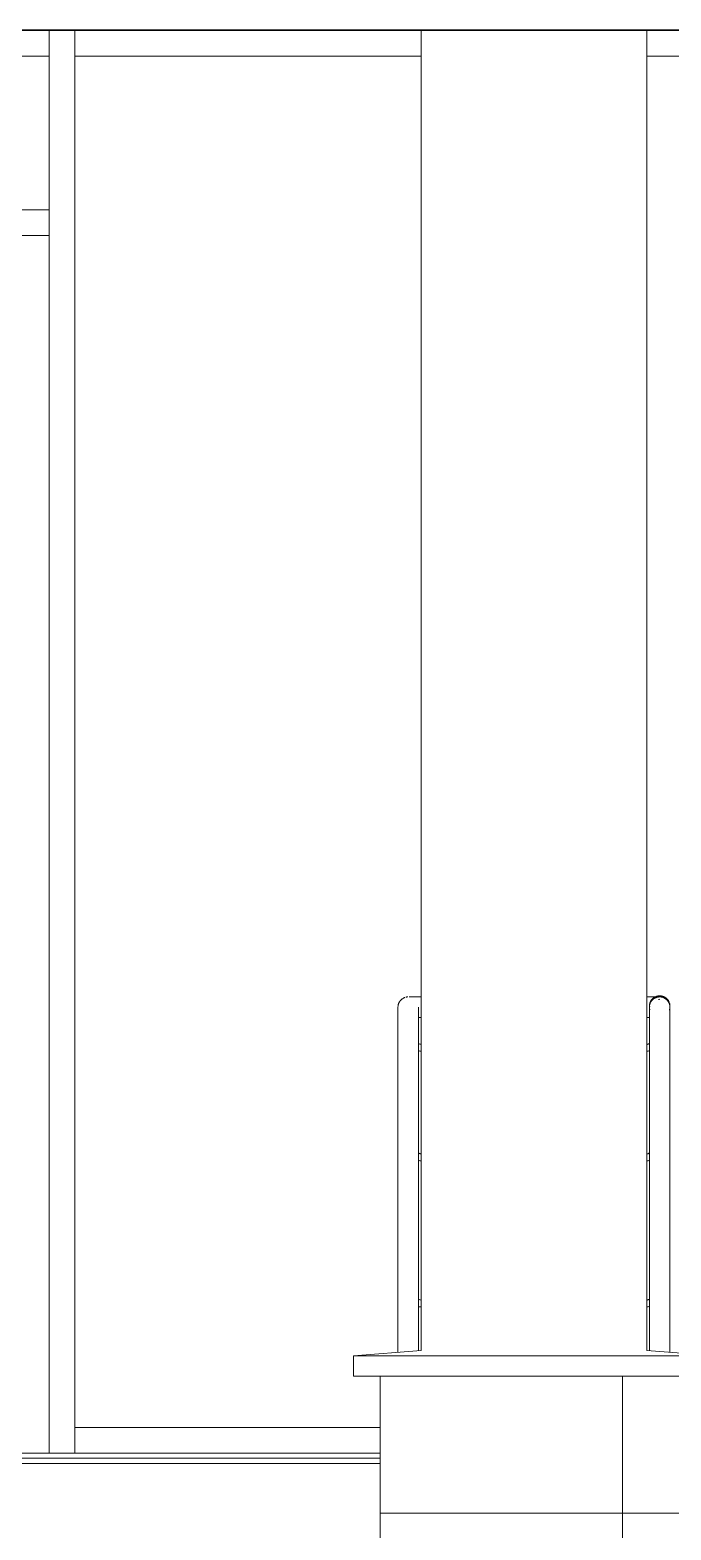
# Model space of a CAD drawing. Header units: millimetres. Extents: x -515342 to 330399, y -224905 to 507333.
# Drawn here: x 275001 to 276250, y 1918 to 4844 of the extents above; entities that cross this region are included whole.
import ezdxf

# ---------------------------------------------------------------- set-up
doc = ezdxf.new("R2010")
doc.units = ezdxf.units.MM
doc.layers.get('0').update_dxf_attribs({"lineweight": 0})
for name, color, linetype, lineweight in [('Витраж', 7, 'Continuous', 0), ('Лестницы', 7, 'Continuous', 0), ('Ограждение', 7, 'Continuous', 0), ('Отметки', 7, 'Continuous', 0), ('Панели витража', 7, 'Continuous', 0), ('Перекрытие', 7, 'Continuous', 0), ('Стены внутренние', 7, 'Continuous', 0), ('Стены штриховка поверхности', 7, 'Continuous', 0)]:
    doc.layers.add(name, color=color, linetype=linetype, lineweight=lineweight)
pattern_1 = [(0, (52955.5, 150), (0, 600), []), (90, (52955.5, 150), (-600, 4e-14), [])]
pattern_2 = [(236.31, (995.8, 1244.6), (-1777.9963, -3556.002), [641.067, -5769.603]), (236.31, (1031.34, 1137.9), (-1777.9963, -3556.002), [384.64, -6026.03]), (236.31, (818, 1137.9), (-1777.9963, -3556.002), [384.64, -6026.03])]

# ---------------------------------------------------------------- blocks, each defined once
blk = doc.blocks.new('Системная панель - АР_ПанельВитража_Cтеклопакет_Двухкамерный_36 мм-10100133-О_АР_Эскиз_Фасад 1-12 копия 1')
at = {"layer": 'Панели витража'}
h = blk.add_hatch(dxfattribs=at)
h.set_pattern_fill('FP_1', color=256, style=0, pattern_type=2)
h.set_pattern_definition(pattern_2)
h.paths.add_polyline_path([(52425, 887.3), (52428.1, 886.4), (52428.1, 884.9), (52426.1, 886.4)])
h.paths.add_polyline_path([(51765, 50), (52360, 50), (52360, 150), (52308, 150), (52308, 189.8), (52395, 196.8), (52396.1, 874.3), (52397.7, 878.7), (52400.9, 882.8), (52405, 887.3), (52407.5, 887.3), (52409.8, 889.3), (52413.4, 889.2), (52415, 890), (52421, 888.6), (52422.7, 887.3), (52425.7, 886.4), (52433.7, 875.2), (52431.9, 880.6), (52430.7, 883.4), (52429.8, 884.9), (52425.5, 887.5), (52425, 889), (52440, 890), (52440, 2725), (51765, 2725), (51765, 196.4)])
h.paths.add_polyline_path([(52435, 200), (52440, 200.4), (52440, 286.1), (52435, 286.3), (52435, 200)])
h.paths.add_polyline_path([(52440, 299.2), (52440, 571.1), (52435, 571.3), (52435, 300.6), (52439.2, 299.5)])
h.paths.add_polyline_path([(52440, 584.2), (52440, 784.9), (52435, 785), (52435, 585.6), (52439.2, 584.5)])
h.paths.add_polyline_path([(52440, 798), (52439.4, 850.1), (52435, 850), (52435, 799.3), (52439.2, 798.2)])
blk = doc.blocks.new('Прямоугольный импост - АР_Импост_50х140 _горизонтальный импост витража_-10100109-О_АР_Эскиз_Фасад 1-12 копия 1')
at = {"layer": 'Витраж'}
for p in [(51765, 0), (52360, 50)]:
    blk.add_line(p, (51765, 50), dxfattribs=at)
blk = doc.blocks.new('Прямоугольный импост - АР_Импост_50х160 _вертикальный импост витража_-9630963-О_АР_Эскиз_Фасад 1-12 копия 1')
at = {"layer": 'Витраж'}
for p, q in [((49935, 1150), (49935, 0)), ((49985, 0), (49985, 1150))]:
    blk.add_line(p, q, dxfattribs=at)
blk = doc.blocks.new('Системная панель - АР_ПанельВитража_Cтеклопакет_Двухкамерный_36 мм-10100165-О_АР_Эскиз_Фасад 1-12 копия 1')
at = {"layer": 'Панели витража'}
h = blk.add_hatch(dxfattribs=at)
h.set_pattern_fill('FP_1', color=256, style=0, pattern_type=2)
h.set_pattern_definition(pattern_2)
h.paths.add_polyline_path([(50851.4, 2425), (51715, 2425), (51715, 2725), (49985, 2725), (49985, 2425), (50795.1, 2425)])
blk = doc.blocks.new('Прямоугольный импост - АР_Импост_50х140 _горизонтальный импост витража_-10100143-О_АР_Эскиз_Фасад 1-12 копия 1')
at = {"layer": 'Витраж'}
for p, q in [((49985, 2375), (49985, 2425)), ((51715, 2425), (49985, 2425)), ((51715, 2425), (51715, 2375)), ((49985, 2375), (51715, 2375))]:
    blk.add_line(p, q, dxfattribs=at)
blk = doc.blocks.new('Прямоугольный импост - АР_Импост_50х160 _вертикальный импост витража_-10100017-О_АР_Эскиз_Фасад 1-12 копия 1')
at = {"layer": 'Витраж'}
for p, q in [((49935, 2750), (49935, 2400)), ((49985, 2400), (49985, 2750))]:
    blk.add_line(p, q, dxfattribs=at)
blk = doc.blocks.new('Прямоугольный импост - АР_Импост_50х160 _вертикальный импост витража_-9630967-О_АР_Эскиз_Фасад 1-12 копия 1')
at = {"layer": 'Витраж'}
for p, q in [((49935, 2400), (49935, 1150)), ((49985, 1150), (49985, 2400))]:
    blk.add_line(p, q, dxfattribs=at)
blk = doc.blocks.new('Ограждение - АР_Ограждение_Ограничение_D40-V134-О_АР_Эскиз_Фасад 1-12 копия 1')
at = {"layer": 'Ограждение', "flags": 128}
for points in [[(52905, 890), (52904.2, 890), (52903.4, 889.9), (52902.6, 889.9), (52901.8, 889.7), (52901, 889.6), (52900.2, 889.4), (52899.5, 889.2), (52898.7, 889), (52898, 888.7), (52897.2, 888.4), (52896.5, 888.1), (52895.8, 887.7), (52895.1, 887.4), (52894.4, 886.9), (52893.7, 886.5), (52893.1, 886), (52892.4, 885.6), (52891.8, 885), (52891.2, 884.5), (52890.7, 883.9), (52890.1, 883.3), (52889.6, 882.7), (52889.1, 882.1), (52888.6, 881.5), (52888.2, 880.8), (52887.8, 880.1), (52887.4, 879.4), (52887, 878.7), (52886.7, 878), (52886.4, 877.2), (52886.1, 876.5), (52885.8, 875.7), (52885.6, 875), (52885.4, 874.2), (52885.3, 873.4), (52885.2, 872.6), (52885.1, 871.8), (52885, 871), (52885, 870.2), (52885, 869.4), (52885, 868.6), (52885.1, 867.8), (52885.2, 867), (52885.4, 866.2), (52885.5, 865.5), (52885.7, 864.7)], [(52924.2, 864.3), (52924.4, 865), (52924.6, 865.8), (52924.7, 866.6), (52924.8, 867.4), (52924.9, 868.2), (52925, 869), (52925, 869.8), (52925, 870.6), (52925, 871.4), (52924.9, 872.2), (52924.8, 873), (52924.6, 873.8), (52924.5, 874.5), (52924.3, 875.3), (52924.1, 876.1), (52923.8, 876.8), (52923.5, 877.6), (52923.2, 878.3), (52922.8, 879), (52922.5, 879.7), (52922.1, 880.4), (52921.6, 881.1), (52921.2, 881.8), (52920.7, 882.4), (52920.2, 883), (52919.6, 883.6), (52919.1, 884.2), (52918.5, 884.7), (52917.9, 885.3), (52917.3, 885.8), (52916.6, 886.3), (52916, 886.7), (52915.3, 887.1), (52914.6, 887.5), (52913.9, 887.9), (52913.2, 888.2), (52912.4, 888.6), (52911.7, 888.8), (52910.9, 889.1), (52910.2, 889.3), (52909.4, 889.5), (52908.6, 889.7), (52907.8, 889.8), (52907, 889.9), (52906.2, 890), (52905.4, 890), (52905, 890)]]:
    blk.add_lwpolyline(points, dxfattribs=at)
at = {"layer": 'Ограждение'}
for start, end in [(131.2241, 139.4056), (90, 100.5516), (78.3788, 90), (36.708, 52.2145), (175.131, 180), (0, 4.1833)]:
    blk.add_arc((52905, 870), 20, start, end, dxfattribs=at)
blk = doc.blocks.new('Ограждение - АР_Ограждение_Ограничение_D40-V135-О_АР_Эскиз_Фасад 1-12 копия 1')
at = {"layer": 'Ограждение', "flags": 128}
for points in [[(52905, 891.9), (52904.3, 891.9), (52903.6, 891.9), (52902.8, 891.8), (52902.1, 891.7), (52901.4, 891.6), (52900.7, 891.5), (52900, 891.3), (52899.3, 891.1), (52898.6, 890.9), (52897.9, 890.6), (52897.2, 890.3), (52896.5, 890), (52895.8, 889.7), (52895.1, 889.3), (52894.5, 888.9), (52893.8, 888.5), (52893.2, 888.1), (52892.6, 887.6), (52892, 887.1), (52891.4, 886.6), (52890.8, 886), (52890.2, 885.4), (52889.7, 884.8), (52889.2, 884.2), (52888.7, 883.5), (52888.2, 882.8), (52887.8, 882.1), (52887.4, 881.4), (52887, 880.6), (52886.6, 879.8), (52886.3, 879), (52886, 878.2), (52885.8, 877.4), (52885.5, 876.5), (52885.4, 875.7), (52885.2, 874.8), (52885.1, 873.9), (52885, 873.1), (52885, 872.2), (52885, 871.9)], [(52925, 871.9), (52925, 872.8), (52924.9, 873.7), (52924.8, 874.6), (52924.7, 875.5), (52924.5, 876.3), (52924.3, 877.2), (52924.1, 878), (52923.8, 878.8), (52923.5, 879.6), (52923.1, 880.4), (52922.7, 881.2), (52922.3, 881.9), (52921.9, 882.6), (52921.4, 883.3), (52920.9, 884), (52920.4, 884.7), (52919.9, 885.3), (52919.3, 885.9), (52918.8, 886.4), (52918.2, 887), (52917.6, 887.5), (52917, 888), (52916.3, 888.4), (52915.7, 888.8), (52915, 889.2), (52914.4, 889.6), (52913.7, 889.9), (52913, 890.3), (52912.3, 890.5), (52911.6, 890.8), (52910.9, 891), (52910.2, 891.2), (52909.5, 891.4), (52908.8, 891.6), (52908.1, 891.7), (52907.4, 891.8), (52906.6, 891.9), (52905.9, 891.9), (52905.2, 891.9), (52905, 891.9)]]:
    blk.add_lwpolyline(points, dxfattribs=at)
at = {"layer": 'Ограждение'}
for start_param, end_param in [(2.185424, 2.506886), (1.570796, 1.756864), (1.378872, 1.570796), (0.64712, 0.935127), (2.947364, 3.213305), (6.211473, 6.44349)]:
    blk.add_ellipse((52905, 871.9), major_axis=(20, 0), ratio=0.903278, start_param=start_param, end_param=end_param, dxfattribs=at)
blk = doc.blocks.new('Ограждение - АР_Ограждение_Балясина_D40_900-V136-О_АР_Эскиз_Фасад 1-12 копия 1')
at = {"layer": 'Ограждение', "flags": 128}
for points in [[(52434.8, 799), (52435.7, 798.6), (52436.5, 798.3), (52437.4, 797.9), (52438.3, 797.6), (52439.2, 797.4), (52440.1, 797.2)], [(52439.2, 783.8), (52437.7, 784.1), (52436.3, 784.4), (52434.9, 784.7)]]:
    blk.add_lwpolyline(points, dxfattribs=at)
blk = doc.blocks.new('Ограждение - АР_Ограждение_Балясина_D40_900-10240718-О_АР_Эскиз_Фасад 1-12 копия 1')
at = {"layer": 'Ограждение', "flags": 128}
for points in [[(52434.8, 585.2), (52435.7, 584.9), (52436.5, 584.5), (52437.4, 584.2), (52438.3, 583.9), (52439.2, 583.6), (52440.1, 583.4)], [(52439.2, 570.1), (52437.7, 570.3), (52436.3, 570.6), (52435, 571)]]:
    blk.add_lwpolyline(points, dxfattribs=at)
blk = doc.blocks.new('Ограждение - АР_Ограждение_Балясина_D40_900-V137-О_АР_Эскиз_Фасад 1-12 копия 1')
at = {"layer": 'Ограждение', "flags": 128}
for points in [[(52879.6, 298.4), (52880.5, 298.6), (52881.4, 298.8), (52882.3, 299.1), (52883.2, 299.4), (52884.1, 299.8), (52884.9, 300.1)], [(52884.1, 285.7), (52882.7, 285.4), (52881.2, 285.1), (52880, 284.9)]]:
    blk.add_lwpolyline(points, dxfattribs=at)
blk = doc.blocks.new('Ограждение - АР_Ограждение_Балясина_D40_900-V138-О_АР_Эскиз_Фасад 1-12 копия 1')
at = {"layer": 'Ограждение', "flags": 128}
for points in [[(52879.6, 797.1), (52880.5, 797.3), (52881.4, 797.6), (52882.3, 797.9), (52883.2, 798.2), (52884.1, 798.5), (52884.9, 798.9)], [(52884.1, 784.5), (52882.7, 784.1), (52881.2, 783.9), (52880, 783.7)]]:
    blk.add_lwpolyline(points, dxfattribs=at)
blk = doc.blocks.new('Ограждение - Ограждение-9707916-О_АР_Эскиз_Фасад 1-12 копия 1')
for name, p in [('Ограждение - АР_Ограждение_Балясина_D40_900-V136-О_АР_Эскиз_Фасад 1-12 копия 1', (0, 0)), ('Ограждение - АР_Ограждение_Балясина_D40_900-V138-О_АР_Эскиз_Фасад 1-12 копия 1', (0, 0)), ('Ограждение - АР_Ограждение_Балясина_D40_900-10240718-О_АР_Эскиз_Фасад 1-12 копия 1', (0, 0)), ('Ограждение - АР_Ограждение_Балясина_D40_900-V137-О_АР_Эскиз_Фасад 1-12 копия 1', (0, 285)), ('Ограждение - АР_Ограждение_Балясина_D40_900-10240718-О_АР_Эскиз_Фасад 1-12 копия 1', (0, -285)), ('Ограждение - АР_Ограждение_Балясина_D40_900-V137-О_АР_Эскиз_Фасад 1-12 копия 1', (0, 0))]:
    blk.add_blockref(name, p)
blk = doc.blocks.new('Тип перил - АР_Ограждение_Ограничение_D40-V139-О_АР_Эскиз_Фасад 1-12 копия 1')
at = {"layer": 'Ограждение', "flags": 128}
for points in [[(52905, 890), (52904.2, 890), (52903.4, 889.9), (52902.6, 889.9), (52901.8, 889.7), (52901, 889.6), (52900.2, 889.4), (52899.5, 889.2), (52898.7, 889), (52898, 888.7), (52897.2, 888.4), (52896.5, 888.1), (52895.8, 887.7), (52895.1, 887.4), (52894.4, 886.9), (52893.7, 886.5), (52893.1, 886), (52892.4, 885.6), (52891.8, 885), (52891.2, 884.5), (52890.7, 883.9), (52890.1, 883.3), (52889.6, 882.7), (52889.1, 882.1), (52888.6, 881.5), (52888.2, 880.8), (52887.8, 880.1), (52887.4, 879.4), (52887, 878.7), (52886.7, 878), (52886.4, 877.2), (52886.1, 876.5), (52885.8, 875.7), (52885.6, 875), (52885.4, 874.2), (52885.3, 873.4), (52885.2, 872.6), (52885.1, 871.8), (52885, 871), (52885, 870.2), (52885, 869.4), (52885, 868.6), (52885.1, 867.8), (52885.2, 867), (52885.4, 866.2), (52885.5, 865.5), (52885.7, 864.7)], [(52924.2, 864.3), (52924.4, 865), (52924.6, 865.8), (52924.7, 866.6), (52924.8, 867.4), (52924.9, 868.2), (52925, 869), (52925, 869.8), (52925, 870.6), (52925, 871.4), (52924.9, 872.2), (52924.8, 873), (52924.6, 873.8), (52924.5, 874.5), (52924.3, 875.3), (52924.1, 876.1), (52923.8, 876.8), (52923.5, 877.6), (52923.2, 878.3), (52922.8, 879), (52922.5, 879.7), (52922.1, 880.4), (52921.6, 881.1), (52921.2, 881.8), (52920.7, 882.4), (52920.2, 883), (52919.6, 883.6), (52919.1, 884.2), (52918.5, 884.7), (52917.9, 885.3), (52917.3, 885.8), (52916.6, 886.3), (52916, 886.7), (52915.3, 887.1), (52914.6, 887.5), (52913.9, 887.9), (52913.2, 888.2), (52912.4, 888.6), (52911.7, 888.8), (52910.9, 889.1), (52910.2, 889.3), (52909.4, 889.5), (52908.6, 889.7), (52907.8, 889.8), (52907, 889.9), (52906.2, 890), (52905.4, 890), (52905, 890)]]:
    blk.add_lwpolyline(points, dxfattribs=at)
at = {"layer": 'Ограждение'}
for start, end in [(131.2241, 139.4056), (90, 100.5516), (78.3788, 90), (36.708, 52.2145), (175.131, 180), (0, 4.1833)]:
    blk.add_arc((52905, 870), 20, start, end, dxfattribs=at)
blk = doc.blocks.new('Тип перил - АР_Ограждение_Ограничение_D40-V140-О_АР_Эскиз_Фасад 1-12 копия 1')
at = {"layer": 'Ограждение', "flags": 128}
for points in [[(52905, 891.9), (52904.3, 891.9), (52903.6, 891.9), (52902.8, 891.8), (52902.1, 891.7), (52901.4, 891.6), (52900.7, 891.5), (52900, 891.3), (52899.3, 891.1), (52898.6, 890.9), (52897.9, 890.6), (52897.2, 890.3), (52896.5, 890), (52895.8, 889.7), (52895.1, 889.3), (52894.5, 888.9), (52893.8, 888.5), (52893.2, 888.1), (52892.6, 887.6), (52892, 887.1), (52891.4, 886.6), (52890.8, 886), (52890.2, 885.4), (52889.7, 884.8), (52889.2, 884.2), (52888.7, 883.5), (52888.2, 882.8), (52887.8, 882.1), (52887.4, 881.4), (52887, 880.6), (52886.6, 879.8), (52886.3, 879), (52886, 878.2), (52885.8, 877.4), (52885.5, 876.5), (52885.4, 875.7), (52885.2, 874.8), (52885.1, 873.9), (52885, 873.1), (52885, 872.2), (52885, 871.9)], [(52925, 871.9), (52925, 872.8), (52924.9, 873.7), (52924.8, 874.6), (52924.7, 875.5), (52924.5, 876.3), (52924.3, 877.2), (52924.1, 878), (52923.8, 878.8), (52923.5, 879.6), (52923.1, 880.4), (52922.7, 881.2), (52922.3, 881.9), (52921.9, 882.6), (52921.4, 883.3), (52920.9, 884), (52920.4, 884.7), (52919.9, 885.3), (52919.3, 885.9), (52918.8, 886.4), (52918.2, 887), (52917.6, 887.5), (52917, 888), (52916.3, 888.4), (52915.7, 888.8), (52915, 889.2), (52914.4, 889.6), (52913.7, 889.9), (52913, 890.3), (52912.3, 890.5), (52911.6, 890.8), (52910.9, 891), (52910.2, 891.2), (52909.5, 891.4), (52908.8, 891.6), (52908.1, 891.7), (52907.4, 891.8), (52906.6, 891.9), (52905.9, 891.9), (52905.2, 891.9), (52905, 891.9)]]:
    blk.add_lwpolyline(points, dxfattribs=at)
at = {"layer": 'Ограждение'}
for start_param, end_param in [(2.185424, 2.506886), (1.570796, 1.756864), (1.378872, 1.570796), (0.64712, 0.935127), (2.947364, 3.213305), (6.211473, 6.44349)]:
    blk.add_ellipse((52905, 871.9), major_axis=(20, 0), ratio=0.903278, start_param=start_param, end_param=end_param, dxfattribs=at)
blk = doc.blocks.new('Тип перил - Перила_Внутренний_-9708056-О_АР_Эскиз_Фасад 1-12 копия 1')
at = {"layer": 'Ограждение'}
for p, q in [((52395, 867.1), (52395, 196.8)), ((52435, 200), (52435, 867.1)), ((52885, 867.1), (52885, 200)), ((52925, 870), (52925, 869.2)), ((52925, 196.8), (52925, 867.1))]:
    blk.add_line(p, q, dxfattribs=at)
at = {"layer": 'Ограждение', "flags": 128}
for points in [[(52395, 870), (52395, 870.8), (52395.1, 871.6), (52395.1, 872.4), (52395.3, 873.2), (52395.4, 874), (52395.6, 874.8), (52395.8, 875.5), (52396, 876.3), (52396.3, 877), (52396.6, 877.8), (52396.9, 878.5), (52397.3, 879.2), (52397.6, 879.9), (52398.1, 880.6), (52398.5, 881.3), (52399, 881.9), (52399.4, 882.6), (52400, 883.2), (52400.5, 883.8), (52401.1, 884.3), (52401.7, 884.9), (52402.3, 885.4), (52402.9, 885.9), (52403.5, 886.4), (52404.2, 886.8)], [(52404.9, 887.2), (52405.6, 887.6), (52406.3, 888), (52407, 888.3), (52407.8, 888.6), (52408.5, 888.9)], [(52410, 889.4), (52410.8, 889.6), (52411.6, 889.7), (52412.4, 889.8), (52413.2, 889.9), (52414, 890)], [(52416.9, 890), (52417.5, 890), (52418.2, 890), (52418.9, 890), (52419.8, 890), (52420.7, 890), (52421.6, 890), (52422.6, 890), (52423.7, 890), (52424.9, 890), (52426.1, 890), (52427.4, 890), (52428.8, 890), (52430.2, 890), (52431.6, 890), (52433.1, 890), (52434.7, 890), (52436.3, 890), (52438, 890), (52439.7, 890)], [(52880, 890), (52881.6, 890), (52883.2, 890), (52884.9, 890), (52886.4, 890), (52888, 890), (52889.4, 890), (52890.9, 890), (52892.2, 890), (52893.5, 890), (52894.8, 890), (52896, 890), (52897.1, 890)], [(52919.9, 883.3), (52920.4, 882.7), (52920.9, 882.1)], [(52395, 870), (52395, 870), (52395, 869.9), (52395, 869.8), (52395, 869.6), (52395, 869.4), (52395, 869.1), (52395, 868.8), (52395, 868.5), (52395, 868.1), (52395, 867.6), (52395, 867.1), (52395, 867.1)], [(52395, 869), (52395, 869.8), (52395, 870)], [(52435, 867.1), (52435, 867.6), (52435, 868), (52435, 868.4), (52435, 868.8), (52435, 869.1), (52435, 869.4), (52435, 869.6), (52435, 869.8), (52435, 869.9), (52435, 870), (52435, 870)], [(52440, 850), (52438.4, 850), (52436.8, 850), (52435.1, 850)], [(52885, 850), (52883.7, 850), (52882, 850), (52880.3, 850)], [(52885, 870), (52885, 870), (52885, 869.9), (52885, 869.8), (52885, 869.6), (52885, 869.4), (52885, 869.1), (52885, 868.8), (52885, 868.5), (52885, 868.1), (52885, 867.6), (52885, 867.1), (52885, 867.1)], [(52923.6, 877.2), (52923.9, 876.5), (52924.2, 875.7), (52924.4, 875), (52924.6, 874.2), (52924.7, 873.4), (52924.8, 872.6)], [(52924.9, 871.8), (52925, 871), (52925, 870.2), (52925, 870)], [(52925, 867.1), (52925, 867.6), (52925, 868), (52925, 868.4), (52925, 868.8), (52925, 869.1), (52925, 869.4), (52925, 869.6), (52925, 869.8), (52925, 869.9), (52925, 870), (52925, 870)]]:
    blk.add_lwpolyline(points, dxfattribs=at)
at = {"layer": 'Ограждение'}
for start_param, end_param in [(1.570796, 1.674294), (2.899379, 3.141593), (0, 0.21396)]:
    blk.add_ellipse((52905, 867.1), major_axis=(20, 0), ratio=0.903278, start_param=start_param, end_param=end_param, dxfattribs=at)
blk = doc.blocks.new('Прямоугольный импост - АР_Импост_50х140 _горизонтальный импост витража_-V328-О_АР_Эскиз_Фасад 1-12 копия 1')
at = {"layer": 'Витраж'}
for p, q in [((49985, 2725), (49985, 2775)), ((51715, 2775), (51715, 2725)), ((49985, 2725), (51715, 2725))]:
    blk.add_line(p, q, dxfattribs=at)
blk = doc.blocks.new('Прямоугольный импост - АР_Импост_50х140 _горизонтальный импост витража_-V329-О_АР_Эскиз_Фасад 1-12 копия 1')
at = {"layer": 'Витраж'}
for q in [(51765, 2775), (52440, 2725)]:
    blk.add_line((51765, 2725), q, dxfattribs=at)
blk = doc.blocks.new('Прямоугольный импост - АР_Импост_50х140 _горизонтальный импост витража_-9960976-О_АР_Эскиз_Фасад 1-12 копия 1')
at = {"layer": 'Витраж'}
for p in [(53715, 2775), (52880, 2725)]:
    blk.add_line(p, (53715, 2725), dxfattribs=at)
blk = doc.blocks.new('Прямоугольный импост - АР_Импост_50х160 _вертикальный импост витража_-10100019-О_АР_Эскиз_Фасад 1-12 копия 1')
at = {"layer": 'Витраж'}
for p, q in [((49935, 2775), (49935, 2750)), ((49985, 2750), (49985, 2775))]:
    blk.add_line(p, q, dxfattribs=at)
blk = doc.blocks.new('Ограждение - Ограждение-10130583-О_АР_Эскиз_Фасад 1-12 копия 1')
at = {"layer": 'Ограждение'}
for p, q in [((52440, 200.4), (52308, 189.8)), ((53012, 189.8), (52308, 189.8)), ((52308, 189.8), (52308, 150)), ((52880, 200.4), (53012, 189.8)), ((53012, 189.8), (53012, 150)), ((53012, 150), (52308, 150))]:
    blk.add_line(p, q, dxfattribs=at)
blk = doc.blocks.new('СД_Люблино_Фасады_rvt-1-О_АР_Эскиз_Фасад 1-12 копия 1')
at = {"layer": 'Стены штриховка поверхности', "true_color": 0xcacaca}
h = blk.add_hatch(dxfattribs=at)
h.set_pattern_fill('FP_26', color=9, style=0, pattern_type=2)
h.set_pattern_definition(pattern_1)
h.paths.add_polyline_path([(52460, -1100), (52860, -1100), (52860, 150), (52360, 150), (52360, -1100)])
h = blk.add_hatch(dxfattribs=at)
h.set_pattern_fill('FP_26', color=9, style=0, pattern_type=2)
h.set_pattern_definition(pattern_1)
h.paths.add_polyline_path([(52960, -1100), (52960, 150), (52860, 150), (52860, -1100)])
at = {"layer": 'Лестницы'}
for p, q in [((49495, -10), (52360, -10)), ((52360, -20), (49495, -20)), ((52360, -20), (49495, -20))]:
    blk.add_line(p, q, dxfattribs=at)
at = {"layer": 'Перекрытие'}
for p, q in [((52440, 2776), (49280, 2776)), ((52440, 2775), (49280, 2775)), ((52880, 2776), (52880, 2775)), ((56030, 2775), (52880, 2775))]:
    blk.add_line(p, q, dxfattribs=at)
at = {"layer": 'Стены внутренние'}
for p, q in [((52440, 2776), (52880, 2776)), ((52440, 200), (52440, 2775)), ((52440, 2775), (52460, 2775)), ((52880, 2775), (52460, 2775)), ((52880, 200), (52880, 2775)), ((52360, 150), (52360, -1100)), ((52360, 0), (49495, 0))]:
    blk.add_line(p, q, dxfattribs=at)
at = {"layer": 'Витраж', "lineweight": 9}
for name, p in [('Прямоугольный импост - АР_Импост_50х140 _горизонтальный импост витража_-V328-О_АР_Эскиз_Фасад 1-12 копия 1', (0, 0)), ('Прямоугольный импост - АР_Импост_50х160 _вертикальный импост витража_-10100019-О_АР_Эскиз_Фасад 1-12 копия 1', (1780, 0)), ('Прямоугольный импост - АР_Импост_50х140 _горизонтальный импост витража_-V329-О_АР_Эскиз_Фасад 1-12 копия 1', (0, 0)), ('Прямоугольный импост - АР_Импост_50х140 _горизонтальный импост витража_-9960976-О_АР_Эскиз_Фасад 1-12 копия 1', (0, 0)), ('Прямоугольный импост - АР_Импост_50х160 _вертикальный импост витража_-10100017-О_АР_Эскиз_Фасад 1-12 копия 1', (1780, 0)), ('Прямоугольный импост - АР_Импост_50х140 _горизонтальный импост витража_-10100143-О_АР_Эскиз_Фасад 1-12 копия 1', (0, 0)), ('Прямоугольный импост - АР_Импост_50х160 _вертикальный импост витража_-9630967-О_АР_Эскиз_Фасад 1-12 копия 1', (1780, 0)), ('Прямоугольный импост - АР_Импост_50х160 _вертикальный импост витража_-9630963-О_АР_Эскиз_Фасад 1-12 копия 1', (1780, 0)), ('Прямоугольный импост - АР_Импост_50х140 _горизонтальный импост витража_-10100109-О_АР_Эскиз_Фасад 1-12 копия 1', (0, 0))]:
    blk.add_blockref(name, p, dxfattribs=at)
at = {"layer": 'Ограждение', "lineweight": 9}
for name in ['Тип перил - Перила_Внутренний_-9708056-О_АР_Эскиз_Фасад 1-12 копия 1', 'Ограждение - АР_Ограждение_Ограничение_D40-V135-О_АР_Эскиз_Фасад 1-12 копия 1', 'Тип перил - АР_Ограждение_Ограничение_D40-V140-О_АР_Эскиз_Фасад 1-12 копия 1', 'Ограждение - АР_Ограждение_Ограничение_D40-V134-О_АР_Эскиз_Фасад 1-12 копия 1', 'Тип перил - АР_Ограждение_Ограничение_D40-V139-О_АР_Эскиз_Фасад 1-12 копия 1', 'Ограждение - Ограждение-9707916-О_АР_Эскиз_Фасад 1-12 копия 1', 'Ограждение - Ограждение-10130583-О_АР_Эскиз_Фасад 1-12 копия 1']:
    blk.add_blockref(name, (0, 0), dxfattribs=at)
at = {"layer": 'Панели витража', "lineweight": 9}
for name in ['Системная панель - АР_ПанельВитража_Cтеклопакет_Двухкамерный_36 мм-10100165-О_АР_Эскиз_Фасад 1-12 копия 1', 'Системная панель - АР_ПанельВитража_Cтеклопакет_Двухкамерный_36 мм-10100133-О_АР_Эскиз_Фасад 1-12 копия 1']:
    blk.add_blockref(name, (0, 0), dxfattribs=at)

msp = doc.modelspace()

# ---------------------------------------------------------------- linework, layer by layer
at = {"layer": 'Отметки'}
msp.add_line((277153.3803, 4843.7355), (266264.4083, 4843.7355), dxfattribs=at)

# ---------------------------------------------------------------- block references
msp.add_blockref('СД_Люблино_Фасады_rvt-1-О_АР_Эскиз_Фасад 1-12 копия 1', (223323.3997, 2067.7355))

doc.saveas('drawing.dxf')
